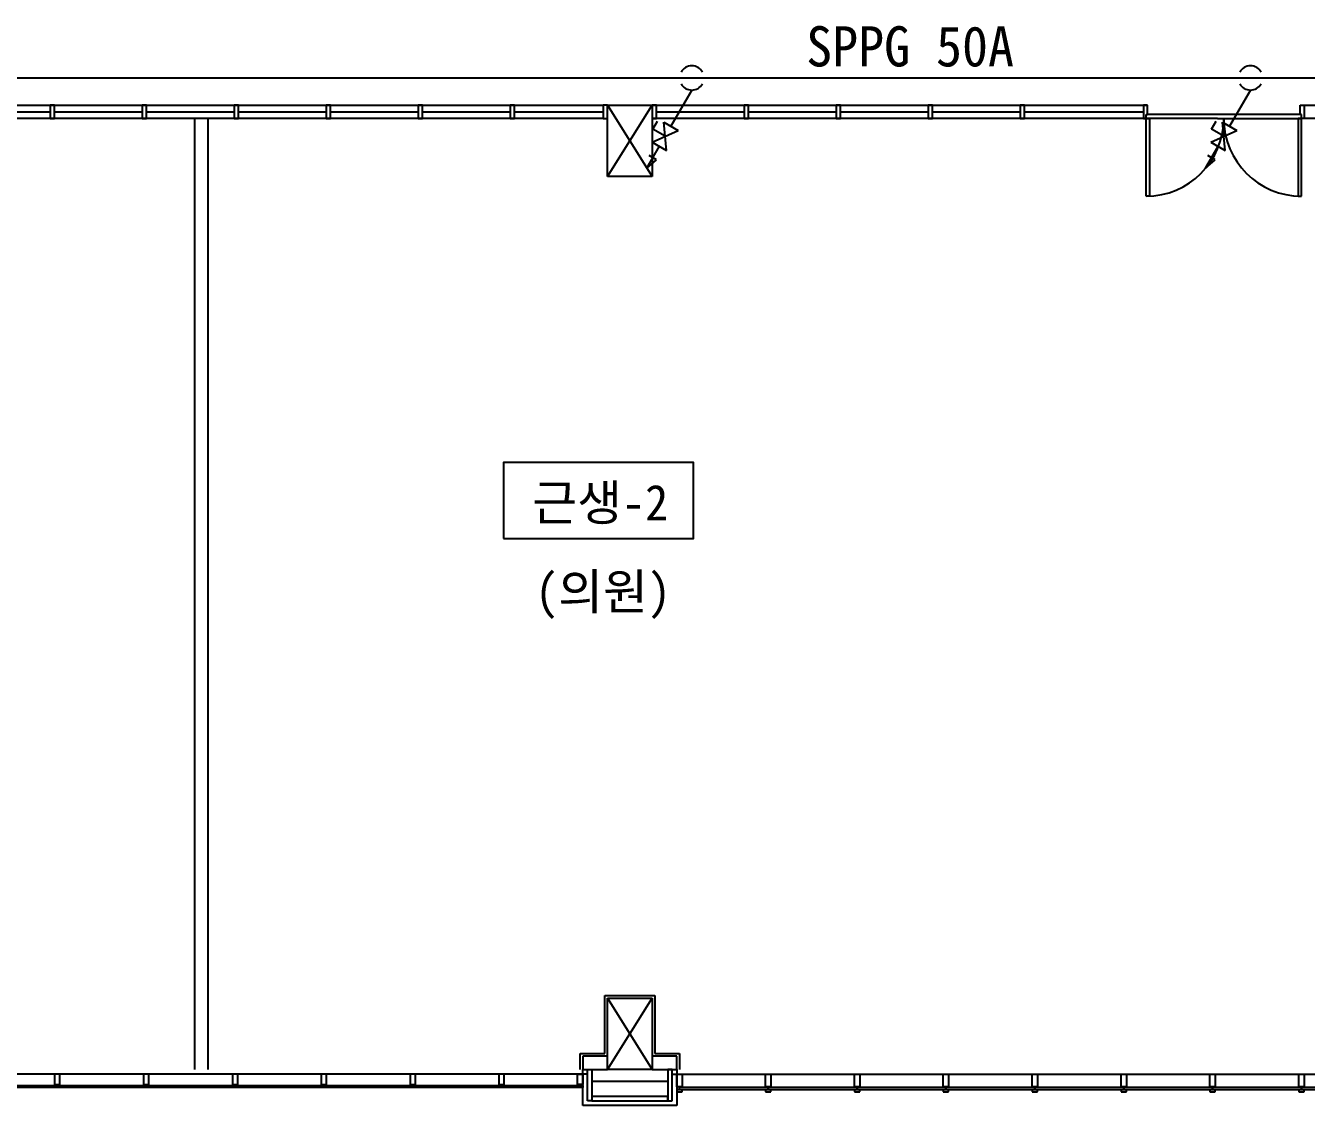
# Model space of a CAD drawing. Header units: millimetres. Extents: x 16332047 to 33387680, y -14835522 to -7015081.
# Drawn here: x 16883244 to 16897584, y -7494921 to -7482831 of the extents above; entities that cross this region are included whole.
import ezdxf
from ezdxf.enums import TextEntityAlignment as Align

# ---------------------------------------------------------------- set-up
doc = ezdxf.new("R2010")
doc.units = ezdxf.units.MM
doc.header["$LTSCALE"] = 300
doc.header["$MEASUREMENT"] = 0
for name, color, linetype in [('2', 2, 'CONTINUOUS'), ('3', 3, 'CONTINUOUS'), ('gas', 3, 'CONTINUOUS'), ('S', 1, 'CONTINUOUS'), ('TEXT', 3, 'CONTINUOUS'), ('근린시설 화장실위생도면$0$SI', 2, 'CONTINUOUS')]:
    doc.layers.add(name, color=color, linetype=linetype)
doc.layers.add('arch', color=255, linetype='CONTINUOUS', lineweight=25)
doc.styles.add('돋움체', font='')
doc.styles.get('돋움체').set_extended_font_data('DotumChe')

msp = doc.modelspace()

# ---------------------------------------------------------------- linework, layer by layer
at = {"layer": '2', "color": 0}
for p, q in [((16890266, -7483990, 0), (16890318, -7483900, 0)), ((16896521, -7483990, 0), (16896573, -7483900, 0)), ((16890261, -7484136, 0), (16890549, -7484004, 0)), ((16890405, -7484070, 0), (16890266, -7483990, 0)), ((16890419, -7484228, 0), (16890390, -7483912, 0)), ((16890390, -7483912, 0), (16890549, -7484004, 0)), ((16896516, -7484136, 0), (16896804, -7484004, 0)), ((16896660, -7484070, 0), (16896521, -7483990, 0)), ((16896675, -7484228, 0), (16896645, -7483912, 0)), ((16896645, -7483912, 0), (16896804, -7484004, 0)), ((16890261, -7484136, 0), (16890419, -7484228, 0)), ((16896516, -7484136, 0), (16896675, -7484228, 0))]:
    msp.add_line(p, q, dxfattribs=at)
at = {"layer": '3', "color": 0}
for p, q in [((16890703, -7483554, 0), (16890469, -7483958, 0)), ((16896958, -7483554, 0), (16896724, -7483958, 0)), ((16890199, -7484427, 0), (16890340, -7484182, 0)), ((16896454, -7484427, 0), (16896595, -7484182, 0))]:
    msp.add_line(p, q, dxfattribs=at)
at = {"layer": 'arch'}
for p, q in [((16881509, -7483721), (16889709, -7483721)), ((16883519, -7483721), (16883519, -7483871)), ((16883569, -7483721), (16883519, -7483721)), ((16883569, -7483871), (16883569, -7483721)), ((16884549, -7483721), (16884549, -7483871)), ((16884599, -7483721), (16884549, -7483721)), ((16884599, -7483871), (16884599, -7483721)), ((16885579, -7483721), (16885579, -7483871)), ((16885629, -7483721), (16885579, -7483721)), ((16885629, -7483871), (16885629, -7483721)), ((16886609, -7483721), (16886609, -7483871)), ((16886659, -7483721), (16886609, -7483721)), ((16886659, -7483871), (16886659, -7483721)), ((16887639, -7483721), (16887639, -7483871)), ((16887689, -7483721), (16887639, -7483721)), ((16887689, -7483871), (16887689, -7483721)), ((16888669, -7483721), (16888669, -7483871)), ((16888719, -7483721), (16888669, -7483721)), ((16888719, -7483871), (16888719, -7483721)), ((16889709, -7483721), (16889709, -7483871)), ((16889759, -7483721), (16889709, -7483721)), ((16889759, -7483871), (16889759, -7483721)), ((16889759, -7483721), (16890259, -7484521)), ((16889759, -7484521), (16890259, -7483721)), ((16889759, -7484521), (16889759, -7483721)), ((16889759, -7483721), (16890259, -7483721)), ((16890259, -7483721), (16890259, -7483871)), ((16890309, -7483721), (16890259, -7483721)), ((16890259, -7483721), (16895804, -7483721)), ((16890259, -7483721), (16890259, -7484521)), ((16890309, -7483871), (16890309, -7483721)), ((16891289, -7483721), (16891289, -7483871)), ((16891339, -7483721), (16891289, -7483721)), ((16891339, -7483871), (16891339, -7483721)), ((16892319, -7483721), (16892319, -7483871)), ((16892369, -7483721), (16892319, -7483721)), ((16892369, -7483871), (16892369, -7483721)), ((16893349, -7483721), (16893349, -7483871)), ((16893399, -7483721), (16893349, -7483721)), ((16893399, -7483871), (16893399, -7483721)), ((16894379, -7483721), (16894379, -7483871)), ((16894429, -7483721), (16894379, -7483721)), ((16894429, -7483871), (16894429, -7483721)), ((16895804, -7483721), (16895759, -7483721)), ((16895759, -7483721), (16895759, -7483851)), ((16895804, -7483816), (16895804, -7483721)), ((16897514, -7483721), (16897759, -7483721)), ((16897514, -7483816), (16897514, -7483721)), ((16897514, -7483721), (16897559, -7483721)), ((16897559, -7483721), (16897559, -7483851)), ((16889709, -7483871), (16881509, -7483871)), ((16882539, -7483796), (16883519, -7483796)), ((16883519, -7483871), (16883569, -7483871)), ((16883569, -7483796), (16884549, -7483796)), ((16884549, -7483871), (16884599, -7483871)), ((16884599, -7483796), (16885579, -7483796)), ((16885134, -7483871), (16885134, -7494521)), ((16885284, -7483871), (16885284, -7494521)), ((16885579, -7483871), (16885629, -7483871)), ((16885629, -7483796), (16886609, -7483796)), ((16886609, -7483871), (16886659, -7483871)), ((16886659, -7483796), (16887639, -7483796)), ((16887639, -7483871), (16887689, -7483871)), ((16887689, -7483796), (16888669, -7483796)), ((16888669, -7483871), (16888719, -7483871)), ((16888719, -7483796), (16889709, -7483796)), ((16889709, -7483871), (16889759, -7483871)), ((16890259, -7483871), (16890309, -7483871)), ((16895789, -7483871), (16890259, -7483871)), ((16890309, -7483796), (16891289, -7483796)), ((16891289, -7483871), (16891339, -7483871)), ((16891339, -7483796), (16892319, -7483796)), ((16892319, -7483871), (16892369, -7483871)), ((16892369, -7483796), (16893349, -7483796)), ((16893349, -7483871), (16893399, -7483871)), ((16893399, -7483796), (16894379, -7483796)), ((16894379, -7483871), (16894429, -7483871)), ((16894429, -7483796), (16895759, -7483796)), ((16895759, -7483851), (16895759, -7483871)), ((16895759, -7483871), (16895789, -7483871)), ((16895789, -7483871), (16895789, -7483826)), ((16895789, -7483826), (16895804, -7483826)), ((16896589, -7483871), (16895789, -7483871)), ((16895789, -7483871), (16895827, -7483871)), ((16895789, -7484741), (16895789, -7483871)), ((16895804, -7483826), (16895804, -7483816)), ((16895804, -7483816), (16895804, -7483816)), ((16897514, -7483826), (16895804, -7483826)), ((16895827, -7483871), (16895827, -7484741)), ((16896589, -7483871), (16897529, -7483871)), ((16897529, -7483871), (16897491, -7483871)), ((16897491, -7483871), (16897491, -7484741)), ((16897514, -7483826), (16897514, -7483816)), ((16897514, -7483816), (16897514, -7483816)), ((16897529, -7483826), (16897514, -7483826)), ((16897529, -7483871), (16897529, -7483826)), ((16897759, -7483871), (16897529, -7483871)), ((16897529, -7484741), (16897529, -7483871)), ((16897559, -7483871), (16897529, -7483871)), ((16897559, -7483851), (16897559, -7483871)), ((16890259, -7484521), (16889759, -7484521)), ((16895827, -7484741), (16895789, -7484741)), ((16897491, -7484741), (16897529, -7484741)), ((16889729, -7494341), (16889729, -7493691)), ((16889729, -7493691), (16890289, -7493691)), ((16889729, -7494341), (16889729, -7493691)), ((16889729, -7493691), (16890289, -7493691)), ((16889759, -7493721), (16890259, -7494521)), ((16889759, -7494521), (16890259, -7493721)), ((16889759, -7494521), (16889759, -7493721)), ((16889759, -7493721), (16890259, -7493721)), ((16890259, -7493721), (16890259, -7494521)), ((16890289, -7493691), (16890289, -7494341)), ((16890289, -7493691), (16890289, -7494341)), ((16889454, -7494521), (16889454, -7494341)), ((16889454, -7494341), (16889729, -7494341)), ((16889454, -7494521), (16889454, -7494341)), ((16889454, -7494341), (16889729, -7494341)), ((16889759, -7494371), (16889484, -7494371)), ((16889484, -7494371), (16889484, -7494521)), ((16889759, -7494371), (16889484, -7494371)), ((16889484, -7494371), (16889484, -7494521)), ((16889759, -7494521), (16889759, -7494371)), ((16889759, -7494521), (16889759, -7494371)), ((16890534, -7494371), (16890259, -7494371)), ((16890259, -7494371), (16890259, -7494521)), ((16890534, -7494371), (16890259, -7494371)), ((16890259, -7494371), (16890259, -7494521)), ((16890289, -7494341), (16890564, -7494341)), ((16890289, -7494341), (16890564, -7494341)), ((16890534, -7494521), (16890534, -7494371)), ((16890534, -7494521), (16890534, -7494371)), ((16890564, -7494341), (16890564, -7494521)), ((16890564, -7494341), (16890564, -7494521)), ((16889484, -7494521), (16889759, -7494521)), ((16889484, -7494921), (16889484, -7494521)), ((16889484, -7494521), (16889759, -7494521)), ((16889484, -7494921), (16889484, -7494521)), ((16889534, -7494521), (16889584, -7494521)), ((16889534, -7494871), (16889534, -7494521)), ((16889534, -7494521), (16889584, -7494521)), ((16889534, -7494871), (16889534, -7494521)), ((16889584, -7494521), (16889584, -7494871)), ((16889584, -7494521), (16889584, -7494871)), ((16890259, -7494521), (16889759, -7494521)), ((16890259, -7494521), (16890534, -7494521)), ((16890259, -7494521), (16890534, -7494521)), ((16890484, -7494521), (16890434, -7494521)), ((16890434, -7494521), (16890434, -7494871)), ((16890484, -7494521), (16890434, -7494521)), ((16890434, -7494521), (16890434, -7494871)), ((16890484, -7494871), (16890484, -7494521)), ((16890484, -7494871), (16890484, -7494521)), ((16890534, -7494521), (16890534, -7494921)), ((16890534, -7494521), (16890534, -7494921)), ((16889534, -7494571), (16874109, -7494571)), ((16883629, -7494571), (16883569, -7494571)), ((16883569, -7494571), (16883569, -7494687)), ((16883629, -7494687), (16883629, -7494571)), ((16884624, -7494571), (16884564, -7494571)), ((16884564, -7494571), (16884564, -7494687)), ((16884624, -7494687), (16884624, -7494571)), ((16885619, -7494571), (16885559, -7494571)), ((16885559, -7494571), (16885559, -7494687)), ((16885619, -7494687), (16885619, -7494571)), ((16886614, -7494571), (16886554, -7494571)), ((16886554, -7494571), (16886554, -7494687)), ((16886614, -7494687), (16886614, -7494571)), ((16887609, -7494571), (16887549, -7494571)), ((16887549, -7494571), (16887549, -7494687)), ((16887609, -7494687), (16887609, -7494571)), ((16888604, -7494571), (16888544, -7494571)), ((16888544, -7494571), (16888544, -7494687)), ((16888604, -7494687), (16888604, -7494571)), ((16889424, -7494571), (16889484, -7494571)), ((16889424, -7494687), (16889424, -7494571)), ((16889484, -7494571), (16889484, -7494687)), ((16889584, -7494651), (16890434, -7494651)), ((16889584, -7494651), (16890434, -7494651)), ((16890484, -7494571), (16898309, -7494571)), ((16890534, -7494571), (16890594, -7494571)), ((16890534, -7494712), (16890534, -7494571)), ((16890594, -7494571), (16890594, -7494712)), ((16891529, -7494571), (16891589, -7494571)), ((16891529, -7494712), (16891529, -7494571)), ((16891589, -7494571), (16891589, -7494712)), ((16892524, -7494571), (16892584, -7494571)), ((16892524, -7494712), (16892524, -7494571)), ((16892584, -7494571), (16892584, -7494712)), ((16893519, -7494571), (16893579, -7494571)), ((16893519, -7494712), (16893519, -7494571)), ((16893579, -7494571), (16893579, -7494712)), ((16894514, -7494571), (16894574, -7494571)), ((16894514, -7494712), (16894514, -7494571)), ((16894574, -7494571), (16894574, -7494712)), ((16895509, -7494571), (16895569, -7494571)), ((16895509, -7494712), (16895509, -7494571)), ((16895569, -7494571), (16895569, -7494712)), ((16896504, -7494571), (16896564, -7494571)), ((16896504, -7494712), (16896504, -7494571)), ((16896564, -7494571), (16896564, -7494712)), ((16897499, -7494571), (16897559, -7494571)), ((16897499, -7494712), (16897499, -7494571)), ((16897559, -7494571), (16897559, -7494712)), ((16882604, -7494697), (16883599, -7494697)), ((16883599, -7494721), (16882604, -7494721)), ((16883569, -7494687), (16883629, -7494687)), ((16883599, -7494697), (16884594, -7494697)), ((16883599, -7494721), (16883599, -7494697)), ((16883599, -7494697), (16883599, -7494721)), ((16884594, -7494721), (16883599, -7494721)), ((16884564, -7494687), (16884624, -7494687)), ((16884594, -7494697), (16885589, -7494697)), ((16884594, -7494721), (16884594, -7494697)), ((16884594, -7494697), (16884594, -7494721)), ((16885589, -7494721), (16884594, -7494721)), ((16885559, -7494687), (16885619, -7494687)), ((16885589, -7494697), (16886584, -7494697)), ((16885589, -7494721), (16885589, -7494697)), ((16885589, -7494697), (16885589, -7494721)), ((16886584, -7494721), (16885589, -7494721)), ((16886554, -7494687), (16886614, -7494687)), ((16886584, -7494697), (16887579, -7494697)), ((16886584, -7494721), (16886584, -7494697)), ((16886584, -7494697), (16886584, -7494721)), ((16887579, -7494721), (16886584, -7494721)), ((16887549, -7494687), (16887609, -7494687)), ((16887579, -7494697), (16888574, -7494697)), ((16887579, -7494721), (16887579, -7494697)), ((16887579, -7494697), (16887579, -7494721)), ((16888574, -7494721), (16887579, -7494721)), ((16888544, -7494687), (16888604, -7494687)), ((16888574, -7494697), (16889484, -7494697)), ((16888574, -7494721), (16888574, -7494697)), ((16888574, -7494697), (16888574, -7494721)), ((16889484, -7494721), (16888574, -7494721)), ((16889484, -7494687), (16889424, -7494687)), ((16889484, -7494697), (16889484, -7494721)), ((16890594, -7494712), (16890534, -7494712)), ((16890594, -7494746), (16890534, -7494746)), ((16890534, -7494746), (16890534, -7494771)), ((16890534, -7494771), (16890594, -7494771)), ((16890564, -7494718), (16891559, -7494718)), ((16890564, -7494746), (16890564, -7494718)), ((16891559, -7494746), (16890564, -7494746)), ((16890594, -7494771), (16890594, -7494746)), ((16891589, -7494712), (16891529, -7494712)), ((16891589, -7494746), (16891529, -7494746)), ((16891529, -7494746), (16891529, -7494771)), ((16891529, -7494771), (16891589, -7494771)), ((16891559, -7494718), (16891559, -7494746)), ((16891559, -7494718), (16892554, -7494718)), ((16891559, -7494746), (16891559, -7494718)), ((16892554, -7494746), (16891559, -7494746)), ((16891589, -7494771), (16891589, -7494746)), ((16892584, -7494712), (16892524, -7494712)), ((16892584, -7494746), (16892524, -7494746)), ((16892524, -7494746), (16892524, -7494771)), ((16892524, -7494771), (16892584, -7494771)), ((16892554, -7494718), (16892554, -7494746)), ((16892554, -7494718), (16893549, -7494718)), ((16892554, -7494746), (16892554, -7494718)), ((16893549, -7494746), (16892554, -7494746)), ((16892584, -7494771), (16892584, -7494746)), ((16893579, -7494712), (16893519, -7494712)), ((16893579, -7494746), (16893519, -7494746)), ((16893519, -7494746), (16893519, -7494771)), ((16893519, -7494771), (16893579, -7494771)), ((16893549, -7494718), (16893549, -7494746)), ((16893549, -7494718), (16894544, -7494718)), ((16893549, -7494746), (16893549, -7494718)), ((16894544, -7494746), (16893549, -7494746)), ((16893579, -7494771), (16893579, -7494746)), ((16894574, -7494712), (16894514, -7494712)), ((16894574, -7494746), (16894514, -7494746)), ((16894514, -7494746), (16894514, -7494771)), ((16894514, -7494771), (16894574, -7494771)), ((16894544, -7494718), (16894544, -7494746)), ((16894544, -7494718), (16895539, -7494718)), ((16894544, -7494746), (16894544, -7494718)), ((16895539, -7494746), (16894544, -7494746)), ((16894574, -7494771), (16894574, -7494746)), ((16895569, -7494712), (16895509, -7494712)), ((16895569, -7494746), (16895509, -7494746)), ((16895509, -7494746), (16895509, -7494771)), ((16895509, -7494771), (16895569, -7494771)), ((16895539, -7494718), (16895539, -7494746)), ((16895539, -7494718), (16896534, -7494718)), ((16895539, -7494746), (16895539, -7494718)), ((16896534, -7494746), (16895539, -7494746)), ((16895569, -7494771), (16895569, -7494746)), ((16896564, -7494712), (16896504, -7494712)), ((16896564, -7494746), (16896504, -7494746)), ((16896504, -7494746), (16896504, -7494771)), ((16896504, -7494771), (16896564, -7494771)), ((16896534, -7494718), (16897529, -7494718)), ((16896534, -7494746), (16896534, -7494718)), ((16896534, -7494718), (16896534, -7494746)), ((16897529, -7494746), (16896534, -7494746)), ((16896564, -7494771), (16896564, -7494746)), ((16897559, -7494712), (16897499, -7494712)), ((16897559, -7494746), (16897499, -7494746)), ((16897499, -7494746), (16897499, -7494771)), ((16897499, -7494771), (16897559, -7494771)), ((16897529, -7494718), (16898484, -7494718)), ((16897529, -7494746), (16897529, -7494718)), ((16897529, -7494718), (16897529, -7494746)), ((16898484, -7494746), (16897529, -7494746)), ((16897559, -7494771), (16897559, -7494746)), ((16890534, -7494921), (16889484, -7494921)), ((16890534, -7494921), (16889484, -7494921)), ((16889584, -7494871), (16889534, -7494871)), ((16889584, -7494871), (16889534, -7494871)), ((16890434, -7494821), (16889584, -7494821)), ((16889584, -7494821), (16889584, -7494871)), ((16890434, -7494821), (16889584, -7494821)), ((16889584, -7494821), (16889584, -7494871)), ((16889584, -7494871), (16890434, -7494871)), ((16889584, -7494871), (16890434, -7494871)), ((16890434, -7494871), (16890434, -7494821)), ((16890434, -7494871), (16890434, -7494821)), ((16890434, -7494871), (16890484, -7494871)), ((16890434, -7494871), (16890484, -7494871))]:
    msp.add_line(p, q, dxfattribs=at)
msp.add_lwpolyline([(16888596, -7488572), (16890722, -7488572), (16890722, -7487721), (16888596, -7487721)], close=True, dxfattribs=at)
for centre, start, end in [((16895789, -7483871), 270, 0), ((16897529, -7483871), 180, 270)]:
    msp.add_arc(centre, 870, start, end, dxfattribs=at)
at = {"layer": 'gas', "ltscale": 3}
msp.add_line((16874579, -7483417, 0), (16898672, -7483417, 0), dxfattribs=at)
at = {"layer": 'S', "color": 0, "ltscale": 10}
for p, q in [((16890199, -7484427, 0), (16890309, -7484332, 0)), ((16890309, -7484332, 0), (16890227, -7484285, 0)), ((16896454, -7484427, 0), (16896564, -7484332, 0)), ((16896564, -7484332, 0), (16896482, -7484285, 0))]:
    msp.add_line(p, q, dxfattribs=at)
at = {"layer": '근린시설 화장실위생도면$0$SI', "color": 0}
for centre, start, end in [((16890703, -7483417, 0), 28.3041, 151.6959), ((16896958, -7483417, 0), 28.3041, 151.6959), ((16890703, -7483417, 0), 208.4369, 331.5631), ((16896958, -7483417, 0), 208.4369, 331.5631)]:
    msp.add_arc(centre, 136, start, end, dxfattribs=at)

# ---------------------------------------------------------------- texts
at = {"layer": 'arch', "style": '돋움체'}
for s, p in [('근생-2', (16889678, -7488372)), ('(의원)', (16889709, -7489368))]:
    msp.add_text(s, height=400, dxfattribs=at).set_placement(p, align=Align.CENTER)
at = {"layer": 'TEXT', "style": '돋움체'}
msp.add_text('SPPG 50A', height=450, rotation=360, dxfattribs=at).set_placement((16891984, -7483288, 0))

doc.saveas('drawing.dxf')
